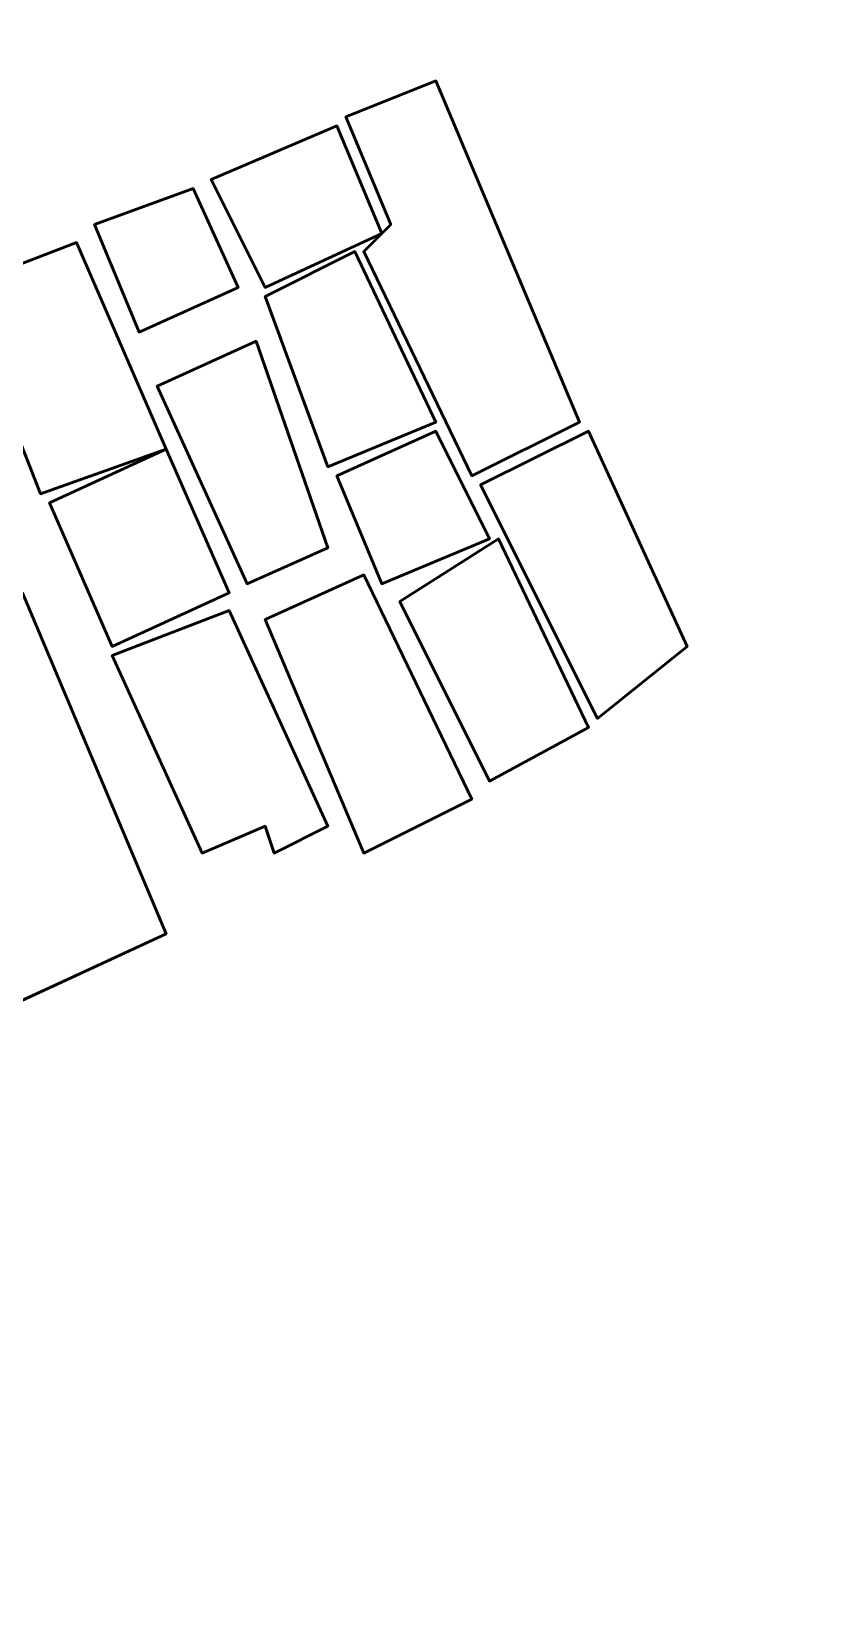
# Model space of a CAD drawing. Header units: metres. Extents: x -246 to 254, y -250 to 250.
# Drawn here: x 97.5 to 141.7, y -203.3 to -115.8 of the extents above; entities that cross this region are included whole.
import ezdxf

# ---------------------------------------------------------------- set-up
doc = ezdxf.new("R2010")
doc.units = ezdxf.units.M
doc.header["$LTSCALE"] = 5.08
doc.layers.add('一般', color=7, linetype='Continuous', lineweight=5)

# ---------------------------------------------------------------- blocks, each defined once
blk = doc.blocks.new('市街地地図 (3D)')
at = {"layer": '一般', "color": 31, "linetype": 'Continuous', "lineweight": 50}
for points in [[(93.5, -83), (93.5, -83, 6), (88.5, -85, 6), (88.5, -85)], [(101.5, -102), (101.5, -102, 6), (93.5, -83, 6), (93.5, -83)], [(88, -85.5), (88, -85.5, 6), (81, -88.5, 6), (81, -88.5)], [(90.5, -91.5), (90.5, -91.5, 6), (88, -85.5, 6), (88, -85.5)], [(88.5, -85), (88.5, -85, 6), (91, -91, 6), (91, -91)], [(80, -89), (80, -89, 6), (74.5, -91, 6), (74.5, -91)], [(82.5, -94.5), (82.5, -94.5, 6), (80, -89, 6), (80, -89)], [(81, -88.5), (81, -88.5, 6), (84, -94.5, 6), (84, -94.5)], [(74.5, -91), (74.5, -91, 6), (77, -97, 6), (77, -97)], [(91, -91), (91, -91, 6), (89.5, -92.5, 6), (89.5, -92.5)], [(84, -94.5), (84, -94.5, 6), (90.5, -91.5, 6), (90.5, -91.5)], [(73.5, -92), (73.5, -92, 5.4), (67, -94.5, 5.4), (67, -94.5)], [(78.5, -103.5), (78.5, -103.5, 5.4), (73.5, -92, 5.4), (73.5, -92)], [(89, -92.5), (89, -92.5, 6), (84, -95, 6), (84, -95)], [(93.5, -102), (93.5, -102, 6), (89, -92.5, 6), (89, -92.5)], [(89.5, -92.5), (89.5, -92.5, 6), (95.5, -105, 6), (95.5, -105)], [(67, -94.5), (67, -94.5, 5.4), (71.5, -106, 5.4), (71.5, -106)], [(77, -97), (77, -97, 6), (82.5, -94.5, 6), (82.5, -94.5)], [(84, -95), (84, -95, 6), (87.5, -104.5, 6), (87.5, -104.5)], [(83.5, -97.5), (83.5, -97.5, 2.7), (78, -100, 2.7), (78, -100)], [(87.5, -109), (87.5, -109, 2.7), (83.5, -97.5, 2.7), (83.5, -97.5)], [(78, -100), (78, -100, 2.7), (83, -111, 2.7), (83, -111)], [(87.5, -104.5), (87.5, -104.5, 6), (93.5, -102, 6), (93.5, -102)], [(95.5, -105), (95.5, -105, 6), (101.5, -102, 6), (101.5, -102)], [(93.5, -102.5), (93.5, -102.5, 3), (88, -105, 3), (88, -105)], [(96.5, -108.5), (96.5, -108.5, 3), (93.5, -102.5, 3), (93.5, -102.5)], [(102, -102.5), (102, -102.5, 6), (96, -105.5, 6), (96, -105.5)], [(107.5, -114.5), (107.5, -114.5, 6), (102, -102.5, 6), (102, -102.5)], [(71.5, -106), (71.5, -106, 5.4), (78.5, -103.5, 5.4), (78.5, -103.5)], [(78.5, -103.5), (78.5, -103.5, 6), (72, -106.5, 6), (72, -106.5)], [(82, -111.5), (82, -111.5, 6), (78.5, -103.5, 6), (78.5, -103.5)], [(88, -105), (88, -105, 3), (90.5, -111, 3), (90.5, -111)], [(96, -105.5), (96, -105.5, 6), (102.5, -118.5, 6), (102.5, -118.5)], [(72, -106.5), (72, -106.5, 6), (75.5, -114.5, 6), (75.5, -114.5)], [(90.5, -111), (90.5, -111, 3), (96.5, -108.5, 3), (96.5, -108.5)], [(97, -108.5), (97, -108.5, 6), (91.5, -112, 6), (91.5, -112)], [(102, -119), (102, -119, 6), (97, -108.5, 6), (97, -108.5)], [(83, -111), (83, -111, 2.7), (87.5, -109, 2.7), (87.5, -109)], [(89.5, -110.5), (89.5, -110.5, 6), (84, -113, 6), (84, -113)], [(95.5, -123), (95.5, -123, 6), (89.5, -110.5, 6), (89.5, -110.5)], [(78.5, -130.5), (78.5, -130.5, 5.4), (70.5, -111.5, 5.4), (70.5, -111.5)], [(75.5, -114.5), (75.5, -114.5, 6), (82, -111.5, 6), (82, -111.5)], [(91.5, -112), (91.5, -112, 6), (96.5, -122, 6), (96.5, -122)], [(82, -112.5), (82, -112.5, 5.4), (75.5, -115, 5.4), (75.5, -115)], [(87.5, -124.5), (87.5, -124.5, 5.4), (82, -112.5, 5.4), (82, -112.5)], [(84, -113), (84, -113, 6), (89.5, -126, 6), (89.5, -126)], [(102.5, -118.5), (102.5, -118.5, 6), (107.5, -114.5, 6), (107.5, -114.5)], [(75.5, -115), (75.5, -115, 5.4), (80.5, -126, 5.4), (80.5, -126)], [(96.5, -122), (96.5, -122, 6), (102, -119, 6), (102, -119)], [(89.5, -126), (89.5, -126, 6), (95.5, -123, 6), (95.5, -123)], [(80.5, -126), (80.5, -126, 5.4), (84, -124.5, 5.4), (84, -124.5)], [(84, -124.5), (84, -124.5, 5.4), (84.5, -126, 5.4), (84.5, -126)], [(84.5, -126), (84.5, -126, 5.4), (87.5, -124.5, 5.4), (87.5, -124.5)], [(65.5, -136.5), (65.5, -136.5, 5.4), (78.5, -130.5, 5.4), (78.5, -130.5)]]:
    blk.add_3dface(points, dxfattribs=at)
for points, invisible_edges in [([(93.5, -83, 6), (88.5, -85, 6), (91, -91, 6), (93.5, -83, 6)], 12), ([(93.5, -83), (88.5, -85), (91, -91), (93.5, -83)], 12), ([(91, -91, 6), (101.5, -102, 6), (93.5, -83, 6), (91, -91, 6)], 13), ([(91, -91), (101.5, -102), (93.5, -83), (91, -91)], 13), ([(81, -88.5, 6), (84, -94.5, 6), (90.5, -91.5, 6), (88, -85.5, 6)], 8), ([(81, -88.5), (84, -94.5), (90.5, -91.5), (88, -85.5)], 8), ([(74.5, -91, 6), (77, -97, 6), (82.5, -94.5, 6), (80, -89, 6)], 8), ([(74.5, -91), (77, -97), (82.5, -94.5), (80, -89)], 8), ([(91, -91, 6), (89.5, -92.5, 6), (95.5, -105, 6), (91, -91, 6)], 12), ([(91, -91), (89.5, -92.5), (95.5, -105), (91, -91)], 12), ([(91, -91, 6), (95.5, -105, 6), (101.5, -102, 6), (91, -91, 6)], 13), ([(91, -91), (95.5, -105), (101.5, -102), (91, -91)], 13), ([(67, -94.5, 5.4), (71.5, -106, 5.4), (78.5, -103.5, 5.4), (73.5, -92, 5.4)], 8), ([(67, -94.5), (71.5, -106), (78.5, -103.5), (73.5, -92)], 8), ([(84, -95, 6), (87.5, -104.5, 6), (93.5, -102, 6), (89, -92.5, 6)], 8), ([(84, -95), (87.5, -104.5), (93.5, -102), (89, -92.5)], 8), ([(78, -100, 2.7), (83, -111, 2.7), (87.5, -109, 2.7), (83.5, -97.5, 2.7)], 8), ([(78, -100), (83, -111), (87.5, -109), (83.5, -97.5)], 8), ([(88, -105, 3), (90.5, -111, 3), (96.5, -108.5, 3), (93.5, -102.5, 3)], 8), ([(88, -105), (90.5, -111), (96.5, -108.5), (93.5, -102.5)], 8), ([(96, -105.5, 6), (102.5, -118.5, 6), (107.5, -114.5, 6), (102, -102.5, 6)], 8), ([(96, -105.5), (102.5, -118.5), (107.5, -114.5), (102, -102.5)], 8), ([(72, -106.5, 6), (75.5, -114.5, 6), (82, -111.5, 6), (78.5, -103.5, 6)], 8), ([(72, -106.5), (75.5, -114.5), (82, -111.5), (78.5, -103.5)], 8), ([(91.5, -112, 6), (96.5, -122, 6), (102, -119, 6), (97, -108.5, 6)], 8), ([(91.5, -112), (96.5, -122), (102, -119), (97, -108.5)], 8), ([(84, -113, 6), (89.5, -126, 6), (95.5, -123, 6), (89.5, -110.5, 6)], 8), ([(84, -113), (89.5, -126), (95.5, -123), (89.5, -110.5)], 8), ([(68.5, -126, 5.4), (78.5, -130.5, 5.4), (70.5, -111.5, 5.4), (68.5, -126, 5.4)], 13), ([(68.5, -126), (78.5, -130.5), (70.5, -111.5), (68.5, -126)], 13), ([(75.5, -115, 5.4), (82, -112.5, 5.4), (84, -124.5, 5.4), (75.5, -115, 5.4)], 14), ([(75.5, -115), (82, -112.5), (84, -124.5), (75.5, -115)], 14), ([(82, -112.5, 5.4), (87.5, -124.5, 5.4), (84, -124.5, 5.4), (82, -112.5, 5.4)], 14), ([(82, -112.5), (87.5, -124.5), (84, -124.5), (82, -112.5)], 14), ([(84, -124.5, 5.4), (80.5, -126, 5.4), (75.5, -115, 5.4), (84, -124.5, 5.4)], 12), ([(84, -124.5), (80.5, -126), (75.5, -115), (84, -124.5)], 12), ([(87.5, -124.5, 5.4), (84.5, -126, 5.4), (84, -124.5, 5.4), (87.5, -124.5, 5.4)], 12), ([(87.5, -124.5), (84.5, -126), (84, -124.5), (87.5, -124.5)], 12), ([(68.5, -126, 5.4), (65.5, -136.5, 5.4), (78.5, -130.5, 5.4), (68.5, -126, 5.4)], 13), ([(68.5, -126), (65.5, -136.5), (78.5, -130.5), (68.5, -126)], 13)]:
    blk.add_3dface(points, dxfattribs=dict(at, invisible_edges=invisible_edges))
blk = doc.blocks.new('アーケイド (3D)')
at = {"layer": '一般', "color": 1}
blk.add_blockref('市街地地図 (3D)', (0, 0), dxfattribs=at)
blk = doc.blocks.new('敷地 (3D)')
at = {"layer": '一般', "color": 19, "linetype": 'Continuous', "lineweight": 50}
for points in [[(-272.5, 285.5, 0.1), (227.5, 285.5, 0.1), (227.5, -214.5, 0.1), (-272.5, -214.5, 0.1)], [(-272.5, 285.5), (227.5, 285.5), (227.5, -214.5), (-272.5, -214.5)]]:
    blk.add_3dface(points, dxfattribs=at)
blk = doc.blocks.new('高層建築・集合住宅 (3D)')
at = {"layer": '一般', "color": 7}
for name, p in [('敷地 (3D)', (0, 0)), ('アーケイド (3D)', (0, 0, 2.4)), ('市街地地図 (3D)', (0, 0))]:
    blk.add_blockref(name, p, dxfattribs=at)
at = {"layer": '一般', "color": 1}
for name, p in [('アーケイド (3D)', (0, 0, 2.4)), ('市街地地図 (3D)', (0, 0)), ('アーケイド (3D)', (0, 0, 2.4)), ('市街地地図 (3D)', (0, 0))]:
    blk.add_blockref(name, p, dxfattribs=at)
at = {"layer": '一般', "color": 31}
for name, p in [('アーケイド (3D)', (0, 0, 2.4)), ('市街地地図 (3D)', (0, 0))]:
    blk.add_blockref(name, p, dxfattribs=at)

msp = doc.modelspace()

# ---------------------------------------------------------------- block references
at = {"layer": '一般', "color": 7}
for name, p in [('高層建築・集合住宅 (3D)', (26.5, -35.5)), ('アーケイド (3D)', (26.5, -35.5, 2.4)), ('市街地地図 (3D)', (26.5, -35.5))]:
    msp.add_blockref(name, p, dxfattribs=at)

doc.saveas('drawing.dxf')
